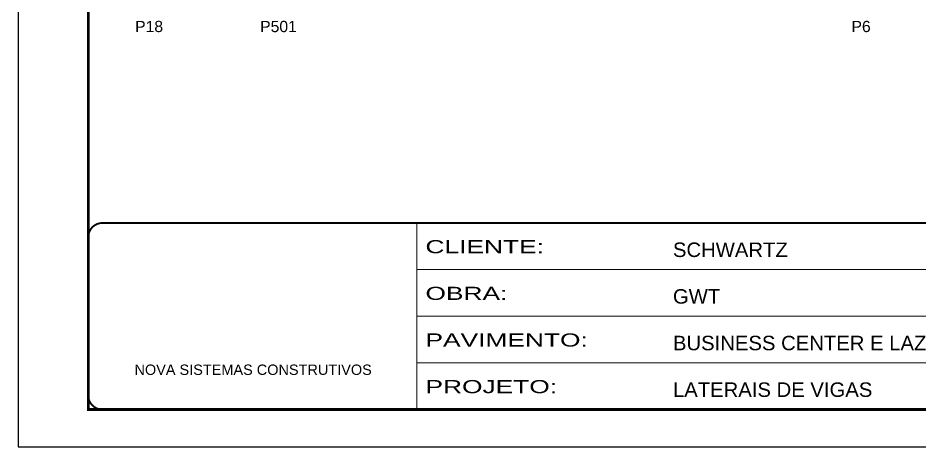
# Model space of a CAD drawing. Extents: x 2603 to 22413, y 1253 to 30260.
# Drawn here: x 2603 to 3565, y 13888 to 14346 of the extents above; entities that cross this region are included whole.
import ezdxf

# ---------------------------------------------------------------- set-up
doc = ezdxf.new("R2010")
doc.units = 0
doc.linetypes.add('CONTINUO', pattern=[0])
doc.linetypes.add('DASHED', pattern=[0.75, 0.5, -0.25])
doc.layers.add('5', color=5, linetype='Continuous')
doc.layers.add('Folhas', color=255, linetype='Continuous', lineweight=9)
doc.layers.add('SARRAFO DE PRESSAO', color=251, linetype='DASHED', lineweight=9)
doc.layers.add('Laje_Perimetro', color=7, linetype='Continuous', plot=False)
doc.styles.add('ARIAL', font='arial.ttf')
doc.styles.get("Standard").update_dxf_attribs({"font": 'arial.ttf'})
doc.styles.add('Tecnologia', font='')
doc.styles.get('Tecnologia').set_extended_font_data('Forgotten Futurist')

# ---------------------------------------------------------------- blocks, each defined once
blk = doc.blocks.new('9999999999')
at = {"color": 30, "linetype": 'CONTINUO'}
for p, q in [((98564.56, 34230.21), (98564.56, 34429.45)), ((98564.56, 34379.64), (99583.98, 34379.64)), ((98564.56, 34329.83), (99487.98, 34329.83)), ((98564.56, 34280.02), (99487.98, 34280.02))]:
    blk.add_line(p, q, dxfattribs=at)
at = {"color": 30, "linetype": 'CONTINUO', "const_width": 2}
blk.add_lwpolyline([(99583.98, 34230.21), (99583.98, 34414.45, 0.414214), (99568.98, 34429.45), (98228.98, 34429.45, 0.414214), (98213.98, 34414.45), (98213.98, 34245.21, 0.414214), (98228.98, 34230.21), (99583.98, 34230.21)], format="xyb", dxfattribs=at)
at = {"layer": 'Folhas'}
blk.add_lwpolyline([(98138.98, 34190.21), (99623.98, 34190.21), (99623.98, 35240.21), (98138.98, 35240.21)], close=True, dxfattribs=at)
at = {"layer": 'Folhas', "color": 30, "const_width": 3}
blk.add_lwpolyline([(98213.98, 34230.21), (99583.98, 34230.21), (99583.98, 35200.21), (98213.98, 35200.21)], close=True, dxfattribs=at)
at = {"color": 7, "linetype": 'Continuous', "ltscale": 5, "style": 'ARIAL'}
for s, height, p in [('SCHWARTZ', 15.483, (98837.68, 34393.13)), ('GWT', 15.483, (98837.68, 34343.32)), ('BUSINESS CENTER E LAZER - PROJEÇÃO', 15.4829, (98837.68, 34293.51)), ('NOVA SISTEMAS CONSTRUTIVOS', 11.0592, (98263.19, 34267.21)), ('LATERAIS DE VIGAS', 15.4829, (98837.68, 34243.7))]:
    blk.add_text(s, height=height, dxfattribs=at).set_placement(p)
at = {"layer": 'Folhas', "color": 7, "style": 'Tecnologia', "width": 1.5}
for s, p in [('CLIENTE:', (98573.65, 34397.17)), ('OBRA:', (98573.65, 34347.31)), ('PAVIMENTO:', (98573.65, 34297.5)), ('PROJETO:', (98573.65, 34247.69))]:
    blk.add_text(s, height=14, dxfattribs=at).set_placement(p)

msp = doc.modelspace()

# ---------------------------------------------------------------- linework, layer by layer
at = {"layer": 'Laje_Perimetro'}
msp.add_lwpolyline([(4087.97, 14937.7), (2602.97, 14937.7), (2602.97, 13887.7), (4087.97, 13887.7)], close=True, dxfattribs=at)

# ---------------------------------------------------------------- block references
at = {"layer": 'SARRAFO DE PRESSAO', "color": 6, "linetype": 'ByBlock'}
msp.add_blockref('9999999999', (-95536.01, -20302.51), dxfattribs=at)

# ---------------------------------------------------------------- texts
at = {"layer": '5', "linetype": 'Continuous'}
for s, p in [('P18', (2727.88, 14330.85)), ('P501', (2861.28, 14330.85)), ('P6', (3492.14, 14330.85))]:
    msp.add_text(s, height=12, rotation=0.00004, dxfattribs=at).set_placement(p)

doc.saveas('drawing.dxf')
